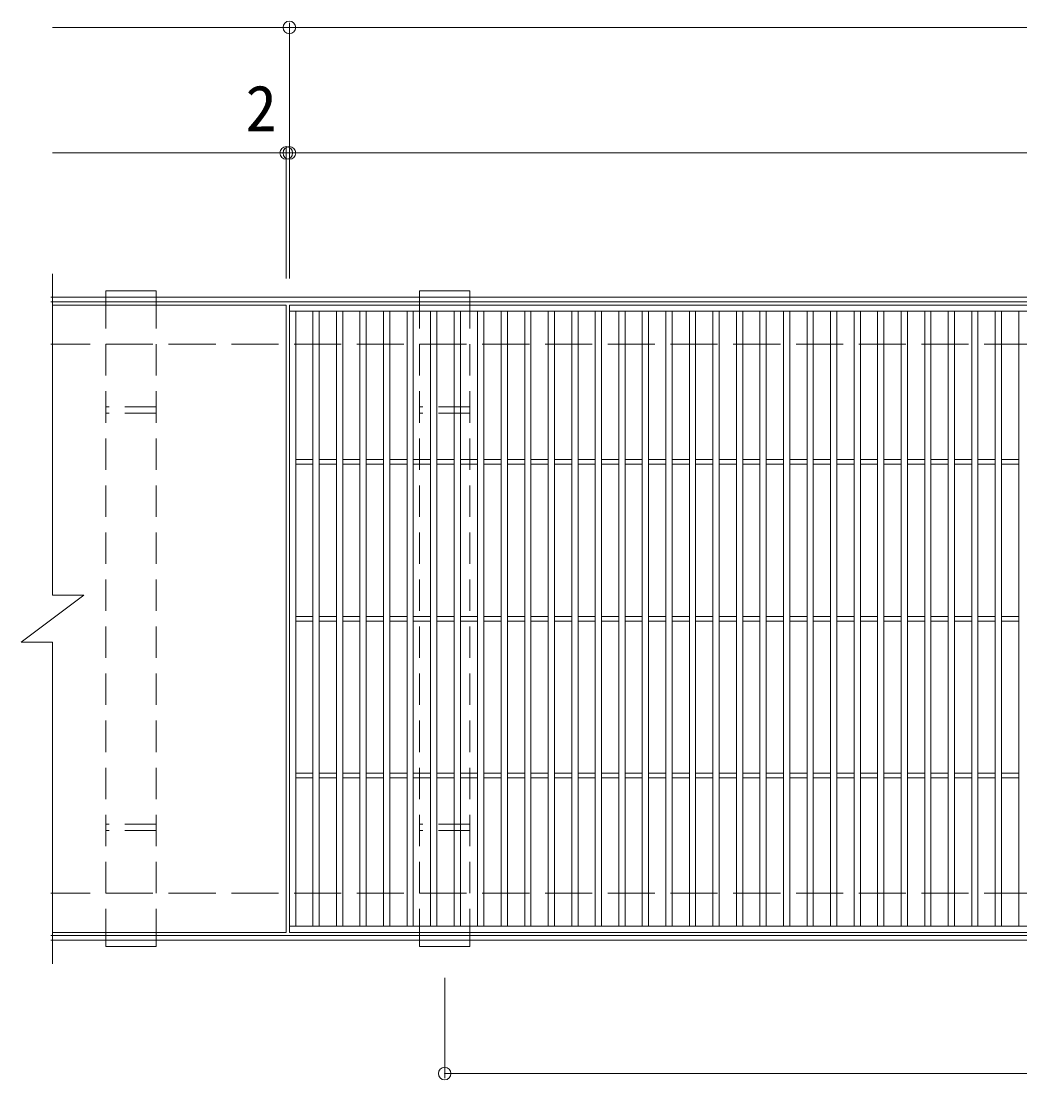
# Model space of a CAD drawing. Units: millimetres on the paper, enlarged 2 times, with parts at other scales. Extents: x -323 to 600, y -1771 to 316.
# Drawn here: x -113 to 14.4, y 174.4 to 309.4 of the extents above; entities that cross this region are included whole.
import ezdxf
from ezdxf.enums import TextEntityAlignment as Align

# ---------------------------------------------------------------- set-up
doc = ezdxf.new("R2010")
doc.units = ezdxf.units.MM
doc.header["$LTSCALE"] = 2
doc.header["$PDMODE"] = 32
doc.header["$PDSIZE"] = 1.6
doc.linetypes.add('DASHED2', pattern=[3, 2, -1])
doc.linetypes.add('DASHED3', pattern=[4, 3, -1])
for name, color, linetype, lineweight in [('C-1', 2, 'Continuous', 9), ('C-2', 3, 'Continuous', 9), ('C-4', 7, 'Continuous', 9), ('C-8', 3, 'DASHED2', 9)]:
    doc.layers.add(name, color=color, linetype=linetype, lineweight=lineweight)
doc.styles.add('ＭＳ ゴシック', font='')
doc.styles.get('ＭＳ ゴシック').set_extended_font_data('MS Gothic')

msp = doc.modelspace()

# ---------------------------------------------------------------- linework, layer by layer
at = {"layer": 'C-1'}
for p, q in [((151.842, 274.231), (-109.158, 274.231)), ((151.842, 273.631), (-109.158, 273.631)), ((151.842, 192.831), (-109.158, 192.831)), ((151.842, 192.231), (-109.158, 192.231))]:
    msp.add_line(p, q, dxfattribs=at)
at = {"layer": 'C-1', "linetype": 'DASHED3'}
for p, q in [((151.842, 268.231), (-109.158, 268.231)), ((151.842, 198.231), (-109.158, 198.231))]:
    msp.add_line(p, q, dxfattribs=at)
at = {"layer": 'C-2'}
for p, q in [((-108.958, 277.231), (-108.958, 236.231)), ((-79.158, 273.23), (-108.958, 273.23)), ((-79.158, 273.23), (-79.158, 193.231)), ((-78.758, 272.43), (120.042, 272.43)), ((-77.958, 194.03), (-77.958, 272.43)), ((-75.758, 194.03), (-75.758, 272.43)), ((-74.958, 194.03), (-74.958, 272.43)), ((-72.758, 194.03), (-72.758, 272.43)), ((-71.958, 194.03), (-71.958, 272.43)), ((-69.758, 194.03), (-69.758, 272.43)), ((-68.958, 194.03), (-68.958, 272.43)), ((-66.758, 194.03), (-66.758, 272.43)), ((-65.958, 194.03), (-65.958, 272.43)), ((-63.758, 194.03), (-63.758, 272.43)), ((-62.958, 194.03), (-62.958, 272.43)), ((-60.758, 194.03), (-60.758, 272.43)), ((-59.958, 194.03), (-59.958, 272.43)), ((-57.758, 194.03), (-57.758, 272.43)), ((-56.958, 194.03), (-56.958, 272.43)), ((-54.758, 194.03), (-54.758, 272.43)), ((-53.958, 194.03), (-53.958, 272.43)), ((-51.758, 194.03), (-51.758, 272.43)), ((-50.958, 194.03), (-50.958, 272.43)), ((-48.758, 194.03), (-48.758, 272.43)), ((-47.958, 194.03), (-47.958, 272.43)), ((-45.758, 194.03), (-45.758, 272.43)), ((-44.958, 194.03), (-44.958, 272.43)), ((-42.758, 194.03), (-42.758, 272.43)), ((-41.958, 194.03), (-41.958, 272.43)), ((-39.758, 194.03), (-39.758, 272.43)), ((-38.958, 194.03), (-38.958, 272.43)), ((-36.758, 194.03), (-36.758, 272.43)), ((-35.958, 194.03), (-35.958, 272.43)), ((-33.758, 194.03), (-33.758, 272.43)), ((-32.958, 194.03), (-32.958, 272.43)), ((-30.758, 194.03), (-30.758, 272.43)), ((-29.958, 194.03), (-29.958, 272.43)), ((-27.758, 194.03), (-27.758, 272.43)), ((-26.958, 194.03), (-26.958, 272.43)), ((-24.758, 194.03), (-24.758, 272.43)), ((-23.958, 194.03), (-23.958, 272.43)), ((-21.758, 194.03), (-21.758, 272.43)), ((-20.958, 194.03), (-20.958, 272.43)), ((-18.758, 194.03), (-18.758, 272.43)), ((-17.958, 194.03), (-17.958, 272.43)), ((-15.758, 194.03), (-15.758, 272.43)), ((-14.958, 194.03), (-14.958, 272.43)), ((-12.758, 194.03), (-12.758, 272.43)), ((-11.958, 194.03), (-11.958, 272.43)), ((-9.758, 194.03), (-9.758, 272.43)), ((-8.958, 194.03), (-8.958, 272.43)), ((-6.758, 194.03), (-6.758, 272.43)), ((-5.958, 194.03), (-5.958, 272.43)), ((-3.758, 194.03), (-3.758, 272.43)), ((-2.958, 194.03), (-2.958, 272.43)), ((-0.758, 194.03), (-0.758, 272.43)), ((0.042, 194.03), (0.042, 272.43)), ((2.242, 194.03), (2.242, 272.43)), ((3.042, 194.03), (3.042, 272.43)), ((5.242, 194.03), (5.242, 272.43)), ((6.042, 194.03), (6.042, 272.43)), ((8.242, 194.03), (8.242, 272.43)), ((9.042, 194.03), (9.042, 272.43)), ((11.242, 194.03), (11.242, 272.43)), ((12.042, 194.03), (12.042, 272.43)), ((14.242, 194.03), (14.242, 272.43)), ((-77.958, 253.53), (-75.758, 253.53)), ((-77.958, 252.93), (-75.758, 252.93)), ((-74.958, 253.53), (-72.758, 253.53)), ((-74.958, 252.93), (-72.758, 252.93)), ((-71.958, 253.53), (-69.758, 253.53)), ((-71.958, 252.93), (-69.758, 252.93)), ((-68.958, 253.53), (-66.758, 253.53)), ((-68.958, 252.93), (-66.758, 252.93)), ((-65.958, 253.53), (-63.758, 253.53)), ((-65.958, 252.93), (-63.758, 252.93)), ((-62.958, 253.53), (-60.758, 253.53)), ((-62.958, 252.93), (-60.758, 252.93)), ((-59.958, 253.53), (-57.758, 253.53)), ((-59.958, 252.93), (-57.758, 252.93)), ((-56.958, 253.53), (-54.758, 253.53)), ((-56.958, 252.93), (-54.758, 252.93)), ((-53.958, 253.53), (-51.758, 253.53)), ((-53.958, 252.93), (-51.758, 252.93)), ((-50.958, 253.53), (-48.758, 253.53)), ((-50.958, 252.93), (-48.758, 252.93)), ((-47.958, 253.53), (-45.758, 253.53)), ((-47.958, 252.93), (-45.758, 252.93)), ((-44.958, 253.53), (-42.758, 253.53)), ((-44.958, 252.93), (-42.758, 252.93)), ((-41.958, 253.53), (-39.758, 253.53)), ((-41.958, 252.93), (-39.758, 252.93)), ((-38.958, 253.53), (-36.758, 253.53)), ((-38.958, 252.93), (-36.758, 252.93)), ((-35.958, 253.53), (-33.758, 253.53)), ((-35.958, 252.93), (-33.758, 252.93)), ((-32.958, 253.53), (-30.758, 253.53)), ((-32.958, 252.93), (-30.758, 252.93)), ((-29.958, 253.53), (-27.758, 253.53)), ((-29.958, 252.93), (-27.758, 252.93)), ((-26.958, 253.53), (-24.758, 253.53)), ((-26.958, 252.93), (-24.758, 252.93)), ((-23.958, 253.53), (-21.758, 253.53)), ((-23.958, 252.93), (-21.758, 252.93)), ((-20.958, 253.53), (-18.758, 253.53)), ((-20.958, 252.93), (-18.758, 252.93)), ((-17.958, 253.53), (-15.758, 253.53)), ((-17.958, 252.93), (-15.758, 252.93)), ((-14.958, 253.53), (-12.758, 253.53)), ((-14.958, 252.93), (-12.758, 252.93)), ((-11.958, 253.53), (-9.758, 253.53)), ((-11.958, 252.93), (-9.758, 252.93)), ((-8.958, 253.53), (-6.758, 253.53)), ((-8.958, 252.93), (-6.758, 252.93)), ((-5.958, 253.53), (-3.758, 253.53)), ((-5.958, 252.93), (-3.758, 252.93)), ((-2.958, 253.53), (-0.758, 253.53)), ((-2.958, 252.93), (-0.758, 252.93)), ((0.042, 253.53), (2.242, 253.53)), ((0.042, 252.93), (2.242, 252.93)), ((3.042, 253.53), (5.242, 253.53)), ((3.042, 252.93), (5.242, 252.93)), ((6.042, 253.53), (8.242, 253.53)), ((6.042, 252.93), (8.242, 252.93)), ((9.042, 253.53), (11.242, 253.53)), ((9.042, 252.93), (11.242, 252.93)), ((12.042, 253.53), (14.242, 253.53)), ((12.042, 252.93), (14.242, 252.93)), ((-112.958, 230.231), (-104.958, 236.231)), ((-108.958, 236.231), (-104.958, 236.231)), ((-77.958, 233.53), (-75.758, 233.53)), ((-77.958, 232.93), (-75.758, 232.93)), ((-74.958, 233.53), (-72.758, 233.53)), ((-74.958, 232.93), (-72.758, 232.93)), ((-71.958, 233.53), (-69.758, 233.53)), ((-71.958, 232.93), (-69.758, 232.93)), ((-68.958, 233.53), (-66.758, 233.53)), ((-68.958, 232.93), (-66.758, 232.93)), ((-65.958, 233.53), (-63.758, 233.53)), ((-65.958, 232.93), (-63.758, 232.93)), ((-62.958, 233.53), (-60.758, 233.53)), ((-62.958, 232.93), (-60.758, 232.93)), ((-59.958, 233.53), (-57.758, 233.53)), ((-59.958, 232.93), (-57.758, 232.93)), ((-56.958, 233.53), (-54.758, 233.53)), ((-56.958, 232.93), (-54.758, 232.93)), ((-53.958, 233.53), (-51.758, 233.53)), ((-53.958, 232.93), (-51.758, 232.93)), ((-50.958, 233.53), (-48.758, 233.53)), ((-50.958, 232.93), (-48.758, 232.93)), ((-47.958, 233.53), (-45.758, 233.53)), ((-47.958, 232.93), (-45.758, 232.93)), ((-44.958, 233.53), (-42.758, 233.53)), ((-44.958, 232.93), (-42.758, 232.93)), ((-41.958, 233.53), (-39.758, 233.53)), ((-41.958, 232.93), (-39.758, 232.93)), ((-38.958, 233.53), (-36.758, 233.53)), ((-38.958, 232.93), (-36.758, 232.93)), ((-35.958, 233.53), (-33.758, 233.53)), ((-35.958, 232.93), (-33.758, 232.93)), ((-32.958, 233.53), (-30.758, 233.53)), ((-32.958, 232.93), (-30.758, 232.93)), ((-29.958, 233.53), (-27.758, 233.53)), ((-29.958, 232.93), (-27.758, 232.93)), ((-26.958, 233.53), (-24.758, 233.53)), ((-26.958, 232.93), (-24.758, 232.93)), ((-23.958, 233.53), (-21.758, 233.53)), ((-23.958, 232.93), (-21.758, 232.93)), ((-20.958, 233.53), (-18.758, 233.53)), ((-20.958, 232.93), (-18.758, 232.93)), ((-17.958, 233.53), (-15.758, 233.53)), ((-17.958, 232.93), (-15.758, 232.93)), ((-14.958, 233.53), (-12.758, 233.53)), ((-14.958, 232.93), (-12.758, 232.93)), ((-11.958, 233.53), (-9.758, 233.53)), ((-11.958, 232.93), (-9.758, 232.93)), ((-8.958, 233.53), (-6.758, 233.53)), ((-8.958, 232.93), (-6.758, 232.93)), ((-5.958, 233.53), (-3.758, 233.53)), ((-5.958, 232.93), (-3.758, 232.93)), ((-2.958, 233.53), (-0.758, 233.53)), ((-2.958, 232.93), (-0.758, 232.93)), ((0.042, 233.53), (2.242, 233.53)), ((0.042, 232.93), (2.242, 232.93)), ((3.042, 233.53), (5.242, 233.53)), ((3.042, 232.93), (5.242, 232.93)), ((6.042, 233.53), (8.242, 233.53)), ((6.042, 232.93), (8.242, 232.93)), ((9.042, 233.53), (11.242, 233.53)), ((9.042, 232.93), (11.242, 232.93)), ((12.042, 233.53), (14.242, 233.53)), ((12.042, 232.93), (14.242, 232.93)), ((-112.958, 230.231), (-108.958, 230.231)), ((-108.958, 230.231), (-108.958, 189.231)), ((-77.958, 213.53), (-75.758, 213.53)), ((-74.958, 213.53), (-72.758, 213.53)), ((-71.958, 213.53), (-69.758, 213.53)), ((-68.958, 213.53), (-66.758, 213.53)), ((-65.958, 213.53), (-63.758, 213.53)), ((-62.958, 213.53), (-60.758, 213.53)), ((-59.958, 213.53), (-57.758, 213.53)), ((-56.958, 213.53), (-54.758, 213.53)), ((-53.958, 213.53), (-51.758, 213.53)), ((-50.958, 213.53), (-48.758, 213.53)), ((-47.958, 213.53), (-45.758, 213.53)), ((-44.958, 213.53), (-42.758, 213.53)), ((-41.958, 213.53), (-39.758, 213.53)), ((-38.958, 213.53), (-36.758, 213.53)), ((-35.958, 213.53), (-33.758, 213.53)), ((-32.958, 213.53), (-30.758, 213.53)), ((-29.958, 213.53), (-27.758, 213.53)), ((-26.958, 213.53), (-24.758, 213.53)), ((-23.958, 213.53), (-21.758, 213.53)), ((-20.958, 213.53), (-18.758, 213.53)), ((-17.958, 213.53), (-15.758, 213.53)), ((-14.958, 213.53), (-12.758, 213.53)), ((-11.958, 213.53), (-9.758, 213.53)), ((-8.958, 213.53), (-6.758, 213.53)), ((-5.958, 213.53), (-3.758, 213.53)), ((-2.958, 213.53), (-0.758, 213.53)), ((0.042, 213.53), (2.242, 213.53)), ((3.042, 213.53), (5.242, 213.53)), ((6.042, 213.53), (8.242, 213.53)), ((9.042, 213.53), (11.242, 213.53)), ((12.042, 213.53), (14.242, 213.53)), ((-77.958, 212.93), (-75.758, 212.93)), ((-74.958, 212.93), (-72.758, 212.93)), ((-71.958, 212.93), (-69.758, 212.93)), ((-68.958, 212.93), (-66.758, 212.93)), ((-65.958, 212.93), (-63.758, 212.93)), ((-62.958, 212.93), (-60.758, 212.93)), ((-59.958, 212.93), (-57.758, 212.93)), ((-56.958, 212.93), (-54.758, 212.93)), ((-53.958, 212.93), (-51.758, 212.93)), ((-50.958, 212.93), (-48.758, 212.93)), ((-47.958, 212.93), (-45.758, 212.93)), ((-44.958, 212.93), (-42.758, 212.93)), ((-41.958, 212.93), (-39.758, 212.93)), ((-38.958, 212.93), (-36.758, 212.93)), ((-35.958, 212.93), (-33.758, 212.93)), ((-32.958, 212.93), (-30.758, 212.93)), ((-29.958, 212.93), (-27.758, 212.93)), ((-26.958, 212.93), (-24.758, 212.93)), ((-23.958, 212.93), (-21.758, 212.93)), ((-20.958, 212.93), (-18.758, 212.93)), ((-17.958, 212.93), (-15.758, 212.93)), ((-14.958, 212.93), (-12.758, 212.93)), ((-11.958, 212.93), (-9.758, 212.93)), ((-8.958, 212.93), (-6.758, 212.93)), ((-5.958, 212.93), (-3.758, 212.93)), ((-2.958, 212.93), (-0.758, 212.93)), ((0.042, 212.93), (2.242, 212.93)), ((3.042, 212.93), (5.242, 212.93)), ((6.042, 212.93), (8.242, 212.93)), ((9.042, 212.93), (11.242, 212.93)), ((12.042, 212.93), (14.242, 212.93)), ((-79.158, 193.231), (-108.958, 193.231)), ((120.042, 194.03), (-78.758, 194.03)), ((120.042, 193.231), (-78.758, 193.231))]:
    msp.add_line(p, q, dxfattribs=at)
msp.add_lwpolyline([(-78.758, 193.231), (-78.758, 273.23), (120.042, 273.23)], dxfattribs=at)
at = {"layer": 'C-4'}
for p, q in [((-78.758, 276.631), (-78.758, 309.231)), ((-108.958, 308.63), (152.042, 308.63)), ((-79.158, 276.631), (-79.158, 293.23)), ((-108.958, 292.631), (152.042, 292.631)), ((-58.958, 174.631), (-58.958, 187.431)), ((-58.958, 175.231), (121.042, 175.231))]:
    msp.add_line(p, q, dxfattribs=at)
for p in [(-78.758, 308.63), (-79.158, 292.631), (-78.758, 292.631), (-58.958, 175.231)]:
    msp.add_point(p, dxfattribs=at)
at = {"layer": 'C-8', "linetype": 'Continuous'}
for p, q in [((-95.758, 275.031), (-102.158, 275.031)), ((-102.158, 275.031), (-102.158, 274.231)), ((-95.758, 275.031), (-95.758, 274.231)), ((-55.758, 275.031), (-62.158, 275.031)), ((-62.158, 275.031), (-62.158, 274.231)), ((-55.758, 275.031), (-55.758, 274.231)), ((-102.158, 191.431), (-102.158, 192.231)), ((-95.758, 191.431), (-95.758, 192.231)), ((-62.158, 191.431), (-62.158, 192.231)), ((-55.758, 191.431), (-55.758, 192.231)), ((-95.758, 191.431), (-102.158, 191.431)), ((-55.758, 191.431), (-62.158, 191.431))]:
    msp.add_line(p, q, dxfattribs=at)
at = {"layer": 'C-8'}
for p, q in [((-95.758, 274.231), (-102.158, 274.231)), ((-102.158, 192.231), (-102.158, 274.231)), ((-95.758, 192.231), (-95.758, 274.231)), ((-55.758, 274.231), (-62.158, 274.231)), ((-62.158, 192.231), (-62.158, 274.231)), ((-55.758, 192.231), (-55.758, 274.231)), ((-95.758, 260.231), (-102.158, 260.231)), ((-95.758, 259.431), (-102.158, 259.431)), ((-55.758, 260.231), (-62.158, 260.231)), ((-55.758, 259.431), (-62.158, 259.431)), ((-95.758, 207.031), (-102.158, 207.031)), ((-55.758, 207.031), (-62.158, 207.031)), ((-95.758, 206.231), (-102.158, 206.231)), ((-55.758, 206.231), (-62.158, 206.231)), ((-95.758, 192.231), (-102.158, 192.231)), ((-55.758, 192.231), (-62.158, 192.231))]:
    msp.add_line(p, q, dxfattribs=at)

# ---------------------------------------------------------------- texts
at = {"layer": 'C-4', "color": 2, "style": 'ＭＳ ゴシック'}
msp.add_text('2', height=5.865, dxfattribs=at).set_placement((-84.35, 293.63), align=Align.BOTTOM_LEFT)

doc.saveas('drawing.dxf')
